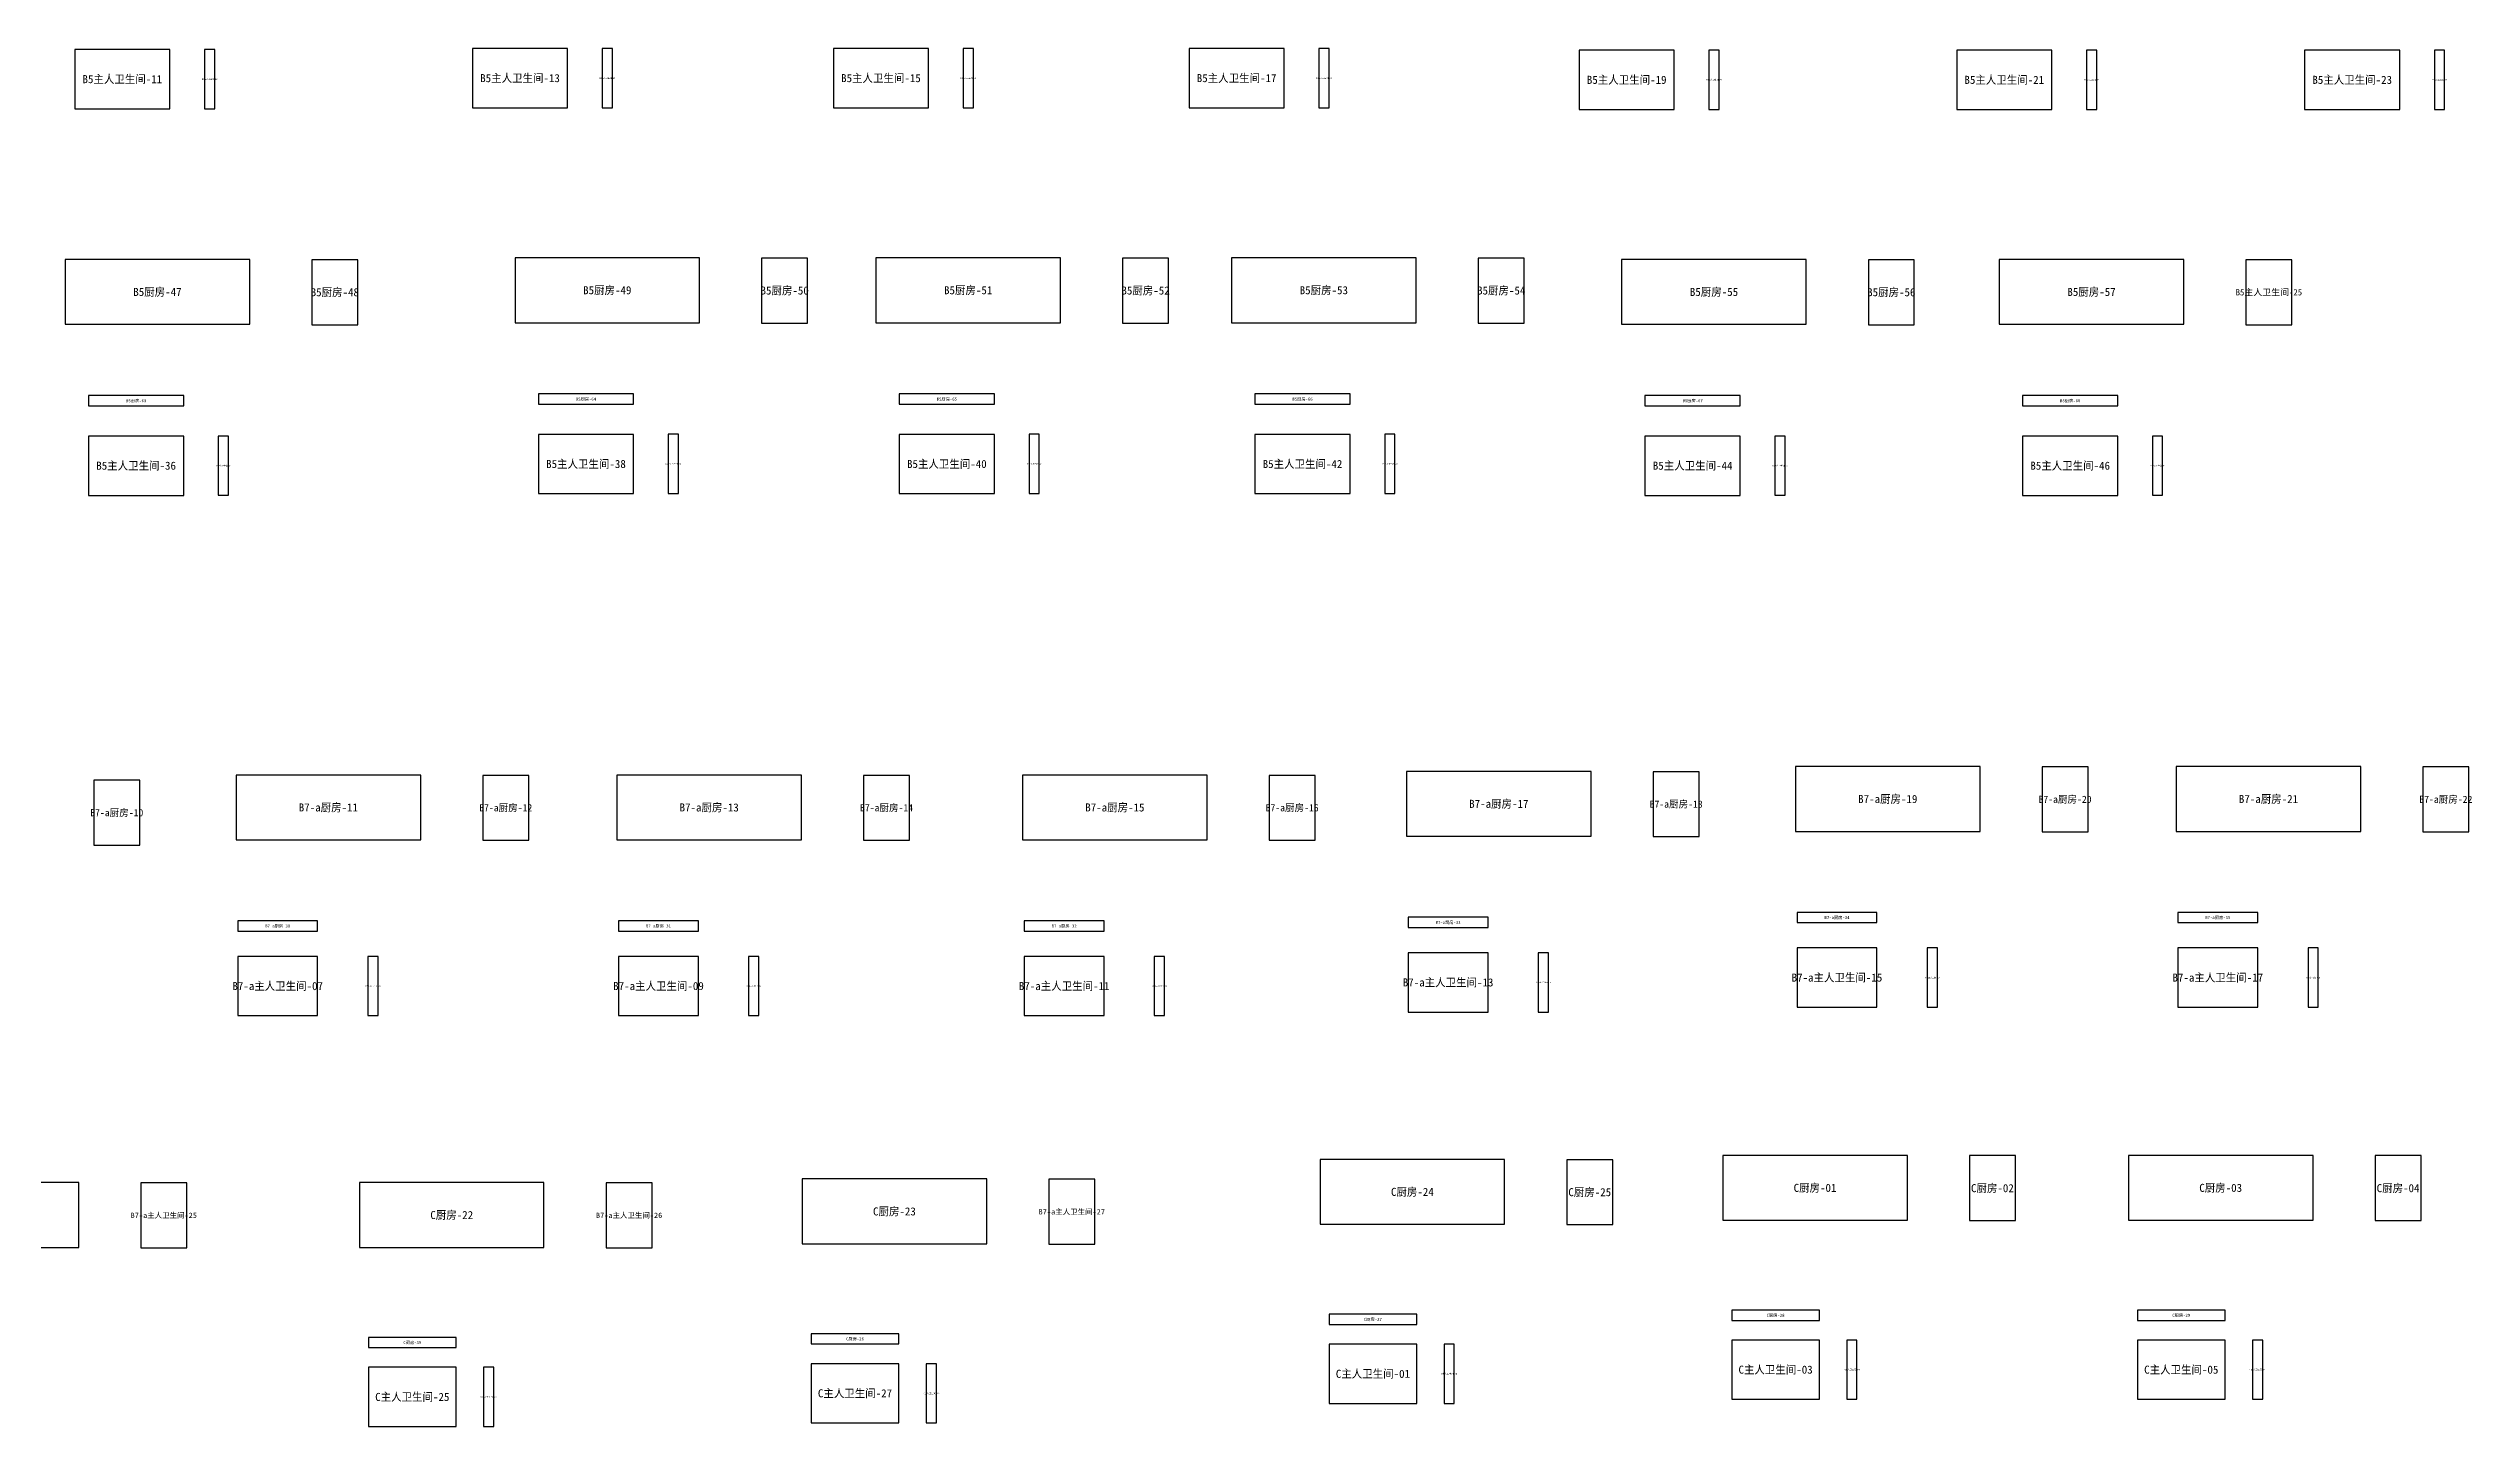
# Model space of a CAD drawing. Header units: inches. Extents: x 44145 to 132907, y -98283 to 21892.
# Drawn here: x 62755 to 86838, y -20611 to -6914 of the extents above; entities that cross this region are included whole.
import ezdxf
from ezdxf.enums import TextEntityAlignment as Align

# ---------------------------------------------------------------- set-up
doc = ezdxf.new("R2010")
doc.units = ezdxf.units.IN
doc.layers.add('NUMBERS', color=7, linetype='Continuous')
doc.layers.add('OUTER', color=7, linetype='Continuous')

msp = doc.modelspace()

# ---------------------------------------------------------------- linework, layer by layer
at = {"layer": 'OUTER'}
for points in [[(63016, -7514), (63962, -7514), (63962, -6925), (63016, -6925), (63016, -7514)], [(64307, -7513), (64408, -7513), (64408, -6924), (64307, -6924), (64307, -7513)], [(66969, -7504), (67915, -7504), (67915, -6915), (66969, -6915), (66969, -7504)], [(68259, -7503), (68361, -7503), (68361, -6914), (68259, -6914), (68259, -7503)], [(70556, -7504), (71502, -7504), (71502, -6915), (70556, -6915), (70556, -7504)], [(71846, -7503), (71948, -7503), (71948, -6914), (71846, -6914), (71846, -7503)], [(74091, -7504), (75037, -7504), (75037, -6915), (74091, -6915), (74091, -7504)], [(75381, -7503), (75483, -7503), (75483, -6914), (75381, -6914), (75381, -7503)], [(77968, -7520), (78914, -7520), (78914, -6931), (77968, -6931), (77968, -7520)], [(79259, -7520), (79360, -7520), (79360, -6931), (79259, -6931), (79259, -7520)], [(81721, -7520), (82667, -7520), (82667, -6931), (81721, -6931), (81721, -7520)], [(83011, -7520), (83113, -7520), (83113, -6931), (83011, -6931), (83011, -7520)], [(85179, -7520), (86125, -7520), (86125, -6931), (85179, -6931), (85179, -7520)], [(86470, -7520), (86571, -7520), (86571, -6931), (86470, -6931), (86470, -7520)], [(62920, -9656), (64756, -9656), (64756, -9012), (62920, -9012), (62920, -9656)], [(65372, -9660), (65829, -9660), (65829, -9015), (65372, -9015), (65372, -9660)], [(67392, -9640), (69227, -9640), (69227, -8995), (67392, -8995), (67392, -9640)], [(69843, -9643), (70300, -9643), (70300, -8998), (69843, -8998), (69843, -9643)], [(70979, -9640), (72814, -9640), (72814, -8995), (70979, -8995), (70979, -9640)], [(73430, -9643), (73888, -9643), (73888, -8998), (73430, -8998), (73430, -9643)], [(74513, -9640), (76349, -9640), (76349, -8995), (74513, -8995), (74513, -9640)], [(76965, -9643), (77422, -9643), (77422, -8998), (76965, -8998), (76965, -9643)], [(78391, -9656), (80226, -9656), (80226, -9012), (78391, -9012), (78391, -9656)], [(80843, -9660), (81300, -9660), (81300, -9015), (80843, -9015), (80843, -9660)], [(82144, -9656), (83979, -9656), (83979, -9012), (82144, -9012), (82144, -9656)], [(84595, -9660), (85053, -9660), (85053, -9015), (84595, -9015), (84595, -9660)], [(67624, -10449), (68570, -10449), (68570, -10348), (67624, -10348), (67624, -10449)], [(71211, -10449), (72157, -10449), (72157, -10348), (71211, -10348), (71211, -10449)], [(74746, -10449), (75692, -10449), (75692, -10348), (74746, -10348), (74746, -10449)], [(63153, -10466), (64099, -10466), (64099, -10365), (63153, -10365), (63153, -10466)], [(78623, -10466), (79570, -10466), (79570, -10365), (78623, -10365), (78623, -10466)], [(82376, -10466), (83322, -10466), (83322, -10365), (82376, -10365), (82376, -10466)], [(63153, -11356), (64099, -11356), (64099, -10767), (63153, -10767), (63153, -11356)], [(64443, -11355), (64545, -11355), (64545, -10766), (64443, -10766), (64443, -11355)], [(67624, -11339), (68570, -11339), (68570, -10750), (67624, -10750), (67624, -11339)], [(68914, -11338), (69016, -11338), (69016, -10749), (68914, -10749), (68914, -11338)], [(71211, -11339), (72157, -11339), (72157, -10750), (71211, -10750), (71211, -11339)], [(72501, -11338), (72603, -11338), (72603, -10749), (72501, -10749), (72501, -11338)], [(74746, -11339), (75692, -11339), (75692, -10750), (74746, -10750), (74746, -11339)], [(76036, -11338), (76138, -11338), (76138, -10749), (76036, -10749), (76036, -11338)], [(78623, -11356), (79570, -11356), (79570, -10767), (78623, -10767), (78623, -11356)], [(79914, -11355), (80015, -11355), (80015, -10766), (79914, -10766), (79914, -11355)], [(82376, -11356), (83322, -11356), (83322, -10767), (82376, -10767), (82376, -11356)], [(83666, -11355), (83768, -11355), (83768, -10766), (83666, -10766), (83666, -11355)], [(63206, -14832), (63663, -14832), (63663, -14188), (63206, -14188), (63206, -14832)], [(64620, -14780), (66455, -14780), (66455, -14136), (64620, -14136), (64620, -14780)], [(67071, -14783), (67528, -14783), (67528, -14139), (67071, -14139), (67071, -14783)], [(68404, -14780), (70240, -14780), (70240, -14136), (68404, -14136), (68404, -14780)], [(70856, -14783), (71313, -14783), (71313, -14139), (70856, -14139), (70856, -14783)], [(72436, -14780), (74271, -14780), (74271, -14136), (72436, -14136), (72436, -14780)], [(74888, -14783), (75345, -14783), (75345, -14139), (74888, -14139), (74888, -14783)], [(76252, -14745), (78088, -14745), (78088, -14100), (76252, -14100), (76252, -14745)], [(78704, -14748), (79161, -14748), (79161, -14103), (78704, -14103), (78704, -14748)], [(80118, -14696), (81953, -14696), (81953, -14051), (80118, -14051), (80118, -14696)], [(82570, -14699), (83027, -14699), (83027, -14055), (82570, -14055), (82570, -14699)], [(83903, -14696), (85738, -14696), (85738, -14051), (83903, -14051), (83903, -14696)], [(86355, -14699), (86812, -14699), (86812, -14055), (86355, -14055), (86355, -14699)], [(64636, -15687), (65430, -15687), (65430, -15586), (64636, -15586), (64636, -15687)], [(68421, -15687), (69215, -15687), (69215, -15586), (68421, -15586), (68421, -15687)], [(72453, -15687), (73247, -15687), (73247, -15586), (72453, -15586), (72453, -15687)], [(76269, -15651), (77063, -15651), (77063, -15550), (76269, -15550), (76269, -15651)], [(80135, -15603), (80928, -15603), (80928, -15501), (80135, -15501), (80135, -15603)], [(83919, -15603), (84713, -15603), (84713, -15501), (83919, -15501), (83919, -15603)], [(80135, -16443), (80928, -16443), (80928, -15854), (80135, -15854), (80135, -16443)], [(81428, -16443), (81529, -16443), (81529, -15854), (81428, -15854), (81428, -16443)], [(83919, -16443), (84713, -16443), (84713, -15854), (83919, -15854), (83919, -16443)], [(85213, -16443), (85314, -16443), (85314, -15854), (85213, -15854), (85213, -16443)], [(64636, -16527), (65430, -16527), (65430, -15938), (64636, -15938), (64636, -16527)], [(65929, -16527), (66031, -16527), (66031, -15938), (65929, -15938), (65929, -16527)], [(68421, -16527), (69215, -16527), (69215, -15938), (68421, -15938), (68421, -16527)], [(69714, -16527), (69816, -16527), (69816, -15938), (69714, -15938), (69714, -16527)], [(72453, -16527), (73247, -16527), (73247, -15938), (72453, -15938), (72453, -16527)], [(73746, -16527), (73848, -16527), (73848, -15938), (73746, -15938), (73746, -16527)], [(76269, -16492), (77063, -16492), (77063, -15903), (76269, -15903), (76269, -16492)], [(77562, -16492), (77664, -16492), (77664, -15903), (77562, -15903), (77562, -16492)], [(75393, -18601), (77228, -18601), (77228, -17957), (75393, -17957), (75393, -18601)], [(77845, -18604), (78302, -18604), (78302, -17960), (77845, -17960), (77845, -18604)], [(79396, -18561), (81231, -18561), (81231, -17916), (79396, -17916), (79396, -18561)], [(81847, -18564), (82305, -18564), (82305, -17919), (81847, -17919), (81847, -18564)], [(83428, -18561), (85263, -18561), (85263, -17916), (83428, -17916), (83428, -18561)], [(85879, -18564), (86337, -18564), (86337, -17919), (85879, -17919), (85879, -18564)], [(61221, -18831), (63056, -18831), (63056, -18187), (61221, -18187), (61221, -18831)], [(63672, -18834), (64130, -18834), (64130, -18190), (63672, -18190), (63672, -18834)], [(65845, -18831), (67680, -18831), (67680, -18187), (65845, -18187), (65845, -18831)], [(68297, -18834), (68754, -18834), (68754, -18190), (68297, -18190), (68297, -18834)], [(70246, -18796), (72081, -18796), (72081, -18151), (70246, -18151), (70246, -18796)], [(72697, -18799), (73155, -18799), (73155, -18154), (72697, -18154), (72697, -18799)], [(75484, -19597), (76354, -19597), (76354, -19495), (75484, -19495), (75484, -19597)], [(79486, -19556), (80356, -19556), (80356, -19454), (79486, -19454), (79486, -19556)], [(83518, -19556), (84388, -19556), (84388, -19454), (83518, -19454), (83518, -19556)], [(65936, -19827), (66806, -19827), (66806, -19725), (65936, -19725), (65936, -19827)], [(70336, -19791), (71206, -19791), (71206, -19689), (70336, -19689), (70336, -19791)], [(70336, -20576), (71206, -20576), (71206, -19987), (70336, -19987), (70336, -20576)], [(71479, -20576), (71581, -20576), (71581, -19987), (71479, -19987), (71479, -20576)], [(75484, -20381), (76354, -20381), (76354, -19792), (75484, -19792), (75484, -20381)], [(76626, -20381), (76728, -20381), (76728, -19792), (76626, -19792), (76626, -20381)], [(79486, -20341), (80356, -20341), (80356, -19752), (79486, -19752), (79486, -20341)], [(80629, -20341), (80730, -20341), (80730, -19752), (80629, -19752), (80629, -20341)], [(83518, -20341), (84388, -20341), (84388, -19752), (83518, -19752), (83518, -20341)], [(84661, -20341), (84763, -20341), (84763, -19752), (84661, -19752), (84661, -20341)], [(65936, -20611), (66806, -20611), (66806, -20022), (65936, -20022), (65936, -20611)], [(67078, -20611), (67180, -20611), (67180, -20022), (67078, -20022), (67078, -20611)]]:
    msp.add_lwpolyline(points, dxfattribs=at)

# ---------------------------------------------------------------- texts
at = {"layer": 'NUMBERS'}
for s, height, p in [('B5主人卫生间-11', 80, (63489, -7219)), ('B5主人卫生间-12', 14.1, (64357, -7219)), ('B5主人卫生间-13', 80, (67442, -7209)), ('B5主人卫生间-14', 14.1, (68310, -7209)), ('B5主人卫生间-15', 80, (71029, -7209)), ('B5主人卫生间-16', 14.1, (71897, -7209)), ('B5主人卫生间-17', 80, (74564, -7209)), ('B5主人卫生间-18', 14.1, (75432, -7209)), ('B5主人卫生间-19', 80, (78441, -7226)), ('B5主人卫生间-20', 14.1, (79309, -7225)), ('B5主人卫生间-21', 80, (82194, -7226)), ('B5主人卫生间-22', 14.1, (83062, -7225)), ('B5主人卫生间-23', 80, (85652, -7226)), ('B5主人卫生间-24', 14.1, (86520, -7225)), ('B5厨房-47', 80, (63838, -9334)), ('B5厨房-48', 80, (65601, -9337)), ('B5厨房-49', 80, (68309, -9317)), ('B5厨房-50', 80, (70072, -9320)), ('B5厨房-51', 80, (71896, -9317)), ('B5厨房-52', 80, (73659, -9320)), ('B5厨房-53', 80, (75431, -9317)), ('B5厨房-54', 80, (77194, -9320)), ('B5厨房-55', 80, (79309, -9334)), ('B5厨房-56', 80, (81071, -9337)), ('B5厨房-57', 80, (83061, -9334)), ('B5主人卫生间-25', 63.5, (84824, -9337)), ('B5厨房-63', 30, (63626, -10415)), ('B5厨房-64', 30, (68097, -10399)), ('B5厨房-65', 30, (71684, -10399)), ('B5厨房-66', 30, (75219, -10399)), ('B5厨房-67', 30, (79097, -10415)), ('B5厨房-68', 30, (82849, -10415)), ('B5主人卫生间-36', 80, (63626, -11061)), ('B5主人卫生间-37', 14.1, (64494, -11061)), ('B5主人卫生间-38', 80, (68097, -11044)), ('B5主人卫生间-39', 14.1, (68965, -11044)), ('B5主人卫生间-40', 80, (71684, -11044)), ('B5主人卫生间-41', 14.1, (72552, -11044)), ('B5主人卫生间-42', 80, (75219, -11044)), ('B5主人卫生间-43', 14.1, (76087, -11044)), ('B5主人卫生间-44', 80, (79097, -11061)), ('B5主人卫生间-45', 14.1, (79965, -11061)), ('B5主人卫生间-46', 80, (82849, -11061)), ('B5主人卫生间-47', 14.1, (83717, -11061)), ('B7-a厨房-11', 80, (65537, -14458)), ('B7-a厨房-12', 70.6, (67300, -14461)), ('B7-a厨房-13', 80, (69322, -14458)), ('B7-a厨房-14', 70.6, (71085, -14461)), ('B7-a厨房-15', 80, (73354, -14458)), ('B7-a厨房-16', 70.6, (75116, -14461)), ('B7-a厨房-17', 80, (77170, -14422)), ('B7-a厨房-18', 70.6, (78933, -14425)), ('B7-a厨房-19', 80, (81036, -14374)), ('B7-a厨房-20', 70.6, (82798, -14377)), ('B7-a厨房-21', 80, (84820, -14374)), ('B7-a厨房-22', 70.6, (86583, -14377)), ('B7-a厨房-10', 70.6, (63434, -14510)), ('B7-a厨房-30', 30, (65033, -15636)), ('B7-a厨房-31', 30, (68818, -15636)), ('B7-a厨房-32', 30, (72850, -15636)), ('B7-a厨房-33', 30, (76666, -15601)), ('B7-a厨房-34', 30, (80531, -15552)), ('B7-a厨房-35', 30, (84316, -15552)), ('B7-a主人卫生间-15', 80, (80531, -16149)), ('B7-a主人卫生间-17', 80, (84316, -16149)), ('B7-a主人卫生间-07', 80, (65033, -16233)), ('B7-a主人卫生间-08', 11.76, (65980, -16233)), ('B7-a主人卫生间-09', 80, (68818, -16233)), ('B7-a主人卫生间-10', 11.76, (69765, -16233)), ('B7-a主人卫生间-11', 80, (72850, -16233)), ('B7-a主人卫生间-12', 11.76, (73797, -16233)), ('B7-a主人卫生间-13', 80, (76666, -16197)), ('B7-a主人卫生间-14', 11.76, (77613, -16197)), ('B7-a主人卫生间-16', 11.76, (81479, -16149)), ('B7-a主人卫生间-18', 11.76, (85264, -16149)), ('C厨房-24', 80, (76311, -18279)), ('C厨房-25', 80, (78074, -18282)), ('C厨房-01', 80, (80313, -18239)), ('C厨房-02', 80, (82076, -18242)), ('C厨房-03', 80, (84345, -18239)), ('C厨房-04', 80, (86108, -18242)), ('B7-a主人卫生间-25', 52.92, (63901, -18512)), ('C厨房-22', 80, (66763, -18509)), ('B7-a主人卫生间-26', 52.92, (68526, -18512)), ('C厨房-23', 80, (71163, -18473)), ('B7-a主人卫生间-27', 52.92, (72926, -18477)), ('C厨房-28', 30, (79921, -19505)), ('C厨房-29', 30, (83953, -19505)), ('C厨房-26', 30, (70771, -19740)), ('C厨房-27', 30, (75919, -19546)), ('C厨房-39', 30, (66371, -19776)), ('C主人卫生间-27', 80, (70771, -20281)), ('C主人卫生间-01', 80, (75919, -20087)), ('C主人卫生间-02', 15.7, (76677, -20087)), ('C主人卫生间-03', 80, (79921, -20046)), ('C主人卫生间-04', 15.7, (80680, -20046)), ('C主人卫生间-05', 80, (83953, -20046)), ('C主人卫生间-06', 15.7, (84712, -20046)), ('C主人卫生间-25', 80, (66371, -20317)), ('C主人卫生间-26', 15.7, (67129, -20317)), ('C主人卫生间-28', 15.7, (71530, -20281))]:
    msp.add_text(s, height=height, dxfattribs=at).set_placement(p, align=Align.MIDDLE_CENTER)

doc.saveas('drawing.dxf')
